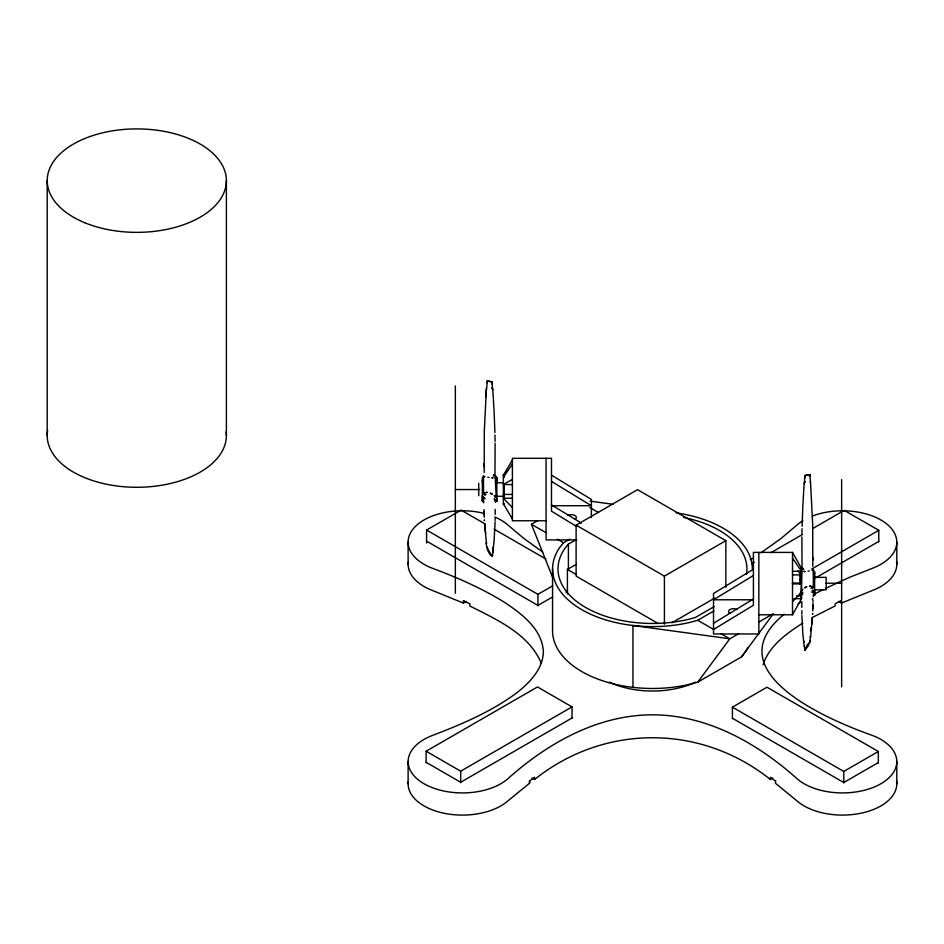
<?xml version="1.0" encoding="UTF-8"?>
<svg xmlns="http://www.w3.org/2000/svg" width="944" height="944" viewBox="0 0 944 944"><rect width="100%" height="100%" fill="white"/><g stroke="black" fill="none" stroke-linecap="round" stroke-linejoin="round"><path stroke-width="1.42" d="M482.36 501.512L482.36 495.494M482.36 482.29L482.36 480.52M482.36 477.841L482.36 496.898M483.34 496.485L483.564 502.774L483.564 501.417M483.564 476.39L484.968 476.673L483.116 476.177L483.564 477.086M495.624 501.382L495.624 502.385M495.624 501.63C496.898 498.751 492.143 501.783 495.635 500.367L495.883 499.872M494.219 495.47C498.314 504.981 493.972 477.57 495.883 477.074M496.839 501.524L496.839 477.676M496.839 498.149L496.839 501.052M496.839 477.534L496.839 483.245M800.158 595.263L800.158 593.788M800.158 580.713L800.158 578.637M800.158 576.513L800.158 571.368M801.362 596.077L801.338 593.87L802.766 594.425L801.102 593.564M805.079 477.57L805.079 476.897M813.421 595.109L813.421 596.466L813.645 590.165L812.029 592.454L813.421 591.333M813.421 570.778L813.634 569.857L812.017 570.353L813.28 570.058M814.637 577.822L814.637 575.982M814.637 574.212L814.637 572.914M814.637 571.273L814.637 595.204M814.637 595.286L814.637 589.186M492.296 555.19C494.042 560.276 484.024 543.791 486.549 542.706L486.479 543.685M813.162 570.247L813.445 587.192L811.97 586.436M801.798 607.429L801.845 601.623M812.784 566.306L812.713 525.017L810.507 481.7M812.961 600.219L812.961 601.989M801.869 536.935L802.034 568.524M482.36 497.264L482.36 500.509M812.914 608.656L812.996 603.299M494.951 474.844L495.116 443.255M801.928 533.584L802.034 528.664M484.933 494.774L485.983 494.373L484.65 495.022M801.857 610.721L801.857 614.155M495.116 521.89L494.042 541.726M802.081 526.28L802.943 503.671M485.841 396.881L486.408 388.928L484.284 431.325L484.201 472.625M495.093 520.522L495.163 518.256M484.119 464.436L484.107 466.478L484.048 463.799M812.701 610.992L812.914 605.246M491.883 383.889L491.907 383.217M803.049 502.715L803.615 492.744M485.027 492.756L483.54 493.5L483.47 476.331M804.276 646.251L805.02 650.027L807.734 646.711L809.94 641.932L807.049 645.153L804.843 649.932M810.507 637.401L810.436 636.386L809.928 641.896L810.094 640.952M803.639 491.718L804.205 483.635M810.094 476.401L809.905 474.643L804.831 475.528L804.347 483.67L804.276 482.691M802.034 569.291L802.306 568.63L802.046 569.291M492.709 389.011L492.638 389.978L492.072 381.872L487.033 380.975L492.154 381.836L492.296 383.606M812.347 617.423L810.577 636.752M812.867 558.128L812.878 560.158L812.937 557.491M493.924 542.517L493.181 548.44L493.476 546.942M811.84 623.252L812.359 618.438M487.175 492.497L486.29 492.367L487.175 492.402M486.903 382.721L487.316 380.951L486.549 388.881L486.479 388.019M804.701 477.298L804.913 475.552L809.952 474.667L810.436 482.573M492.768 552.311L493.323 548.252M802.199 568.878L803.025 568.359L802.27 568.43M492.78 552.169L493.346 548.086M811.628 624.633L811.746 623.878M486.892 547.272C487.057 550.73 493.098 561.125 492.709 552.57M812.914 598.437L812.265 599.216M811.12 627.843L810.436 630.745M496.06 476.696L494.137 474.679M492.001 477.841L492.898 477.853L492.013 477.794M802.766 589.162L801.137 591.711L801.751 571.25L801.102 570.766M483.304 494.054L484.992 492.674M763.071 664.588C769.395 645.672 786.718 633.389 802.801 623.075M812.477 590.791L812.147 591.298M758.846 614.78L792.512 614.78L801.55 598.661L801.55 568.524L792.512 552.405L753.418 552.393L753.418 605.246L713.511 629.53M809.822 586.177L810.707 586.059L809.81 586.082M802.789 571.415L802.553 571.344M512.403 460.047L503.364 475.292L504.179 475.292M503.364 477.239L512.403 464.047M552.559 568.925L552.559 630.793A99.899 57.678 0 0 0 690.689 684.081L697.746 682.158L729.806 638.793L738.538 633.754M697.746 682.158L741.418 656.941L773.478 613.576M569.739 539.177L563.497 542.776L560.17 546.859A99.899 57.678 0 0 0 581.823 609.706A99.899 57.678 0 0 0 690.689 622.214L697.746 620.279L713.959 610.921M575.875 539.815L568.406 544.122L565.185 548.051A94.459 54.54 0 0 0 585.669 607.488A94.459 54.54 0 0 0 688.601 619.311L695.421 617.447L714.101 606.673M565.999 592.313L567.604 590.354M741.418 656.941L744.745 652.87A99.899 57.678 0 0 0 748.049 647.537M792.512 601.599L801.55 592.289L800.736 592.289L800.736 598.661M784.24 614.225C713.817 671.396 828.903 720.237 872.669 735.518A54.304 31.353 0 0 1 880.894 783.744A54.304 31.353 0 0 1 797.35 778.989C757.584 743.294 707.221 714.832 652.457 714.832C597.694 714.832 547.331 743.294 507.565 778.989A54.304 31.353 0 0 1 424.021 783.744A54.304 31.353 0 0 1 432.246 735.518C461.604 724.367 490.904 711.835 516.356 693.167C529.372 682.925 542.847 669.485 543.39 651.856C542.234 629.023 521.843 613.93 504.462 602.296C481.77 588.254 457.191 577.527 432.246 568.205A54.304 31.353 0 0 1 414.522 527.354A54.304 31.353 0 0 1 483.198 513.17M801.362 590.448L801.963 589.941M408.233 781.691A54.304 31.353 0 0 0 444.954 813.433A54.304 31.353 0 0 0 507.565 801.161L529.537 783.213L529.537 780.995L534.575 777.266L534.575 779.473L532.038 778.009M534.575 779.473C604.136 723.836 700.778 723.836 770.339 779.473L772.876 778.009M798.069 603.948L800.453 602.296M494.278 475.564L493.252 475.847L494.55 475.41M760.97 552.83L781.243 538.316L797.35 524.722A54.304 31.353 0 0 1 802.872 520.71M753.418 569.208L713.511 593.505L713.511 633.967L758.846 633.967L758.846 552.393M753.418 575.486L713.511 599.782L753.418 599.782M713.511 623.264L753.418 598.968M812.17 617.577L835.11 605.965L835.11 603.747L841.234 600.632L841.234 602.85M426.582 543.024L426.582 530.056L461.144 510.102L485.181 523.991M552.629 577.409L531.448 524.274L537.679 520.675M658.11 623.477L576.111 576.135L576.111 525.147L637.542 489.676L725.853 540.664L725.853 587.274M408.233 562.246A54.304 31.353 0 0 0 432.246 590.366L463.327 603.051L463.681 600.632L463.681 602.85M463.327 603.051L466.206 601.387M567.403 594.024L567.403 569.444L576.312 564.3M426.582 530.056L537.927 594.342L552.736 585.787M552.736 596.868L537.927 605.423L426.582 541.136M576.111 525.147L664.411 576.135L725.853 540.664M426.133 762.752L426.133 751.223L537.478 686.949L572.029 706.891L572.029 718.419M751.861 563.698L754.398 562.235M770.847 552.736L802.471 534.469M812.595 528.628L844.231 510.362L878.781 530.316L878.781 541.844M671.939 622.769L714.561 598.166M426.133 751.223L460.684 771.177L572.029 706.891M811.722 569.031L878.781 530.316M572.029 717.983L460.684 782.257L426.133 762.315M815.522 577.929L878.781 541.396M758.504 622.226L772.227 614.296M732.426 718.679L732.426 707.15L766.988 687.208L878.333 751.495L878.333 763.012M896.54 780.676A54.304 31.353 0 0 1 860.798 813.256A54.304 31.353 0 0 1 797.35 801.161L775.378 783.213L775.744 780.794M732.426 707.15L843.771 771.437L878.333 751.495M878.333 762.575L843.771 782.529L732.426 718.242M750.232 559.65L752.616 558.293M512.403 479.387L503.364 484.473L512.403 484.638M814.507 594.024L823.239 589.575M825.74 588.313L849.104 577.504L872.669 568.205A54.304 31.353 0 0 0 887.643 524.722A54.304 31.353 0 0 0 812.336 516.073M804.972 571.486L804.087 571.545L804.984 571.533M494.196 477.735L494.432 477.664M483.316 496.615L484.968 498.762L483.564 497.641M807.981 571.179L809.22 570.943M792.512 583.722L800.736 583.545M495.848 482.773L503.364 482.773M455.35 489.547L479.611 489.547M503.364 494.432L512.403 494.432M495.848 496.296L503.364 496.296M512.403 498.231L503.364 498.231L512.403 507.542M551.497 505.724L591.404 505.724L551.497 481.428M546.069 520.758L512.403 520.758L512.403 458.312L551.497 458.312L551.497 511.188L576.442 526.363M576.784 539.909L546.069 539.909L546.069 458.312M800.736 568.524L801.55 568.524M792.512 571.297L801.55 571.297L792.512 558.105M792.512 574.896L800.736 574.896M814.778 577.35L826.177 577.35L826.177 589.823L814.778 589.823M825.941 583.239L841.635 583.239M792.512 583.463L801.55 583.463L792.512 583.321M796.618 595.888L800.736 595.888M793.88 598.661L801.55 598.661M493.96 474.679L496.048 476.46L495.624 477.216M802.435 569.102L803.733 569.539L802.707 569.244M590.071 501.122L613.258 504.32M487.765 477.251L489.016 477.499M812.218 586.307L813.681 587.746M805.02 650.027L804.689 648.87M463.327 600.832L469.805 603.747L469.805 605.965C496.709 619.63 529.018 633.778 541.384 663.408M812.052 588.525L811.002 588.065L812.3 588.678M838.709 601.387L841.588 603.051L872.669 590.366A54.304 31.353 0 0 0 896.54 561.232M589.906 507.601L598.543 512.58M531.448 524.274L545.951 532.652M557.22 539.154L563.497 542.776M697.746 620.279L713.77 629.542M721.169 633.813L729.806 638.793L632.964 625.494L632.964 687.362M567.403 569.444L576.288 574.566M494.042 529.1L545.915 559.049M529.537 780.995L529.537 783.213M551.497 475.151L591.404 499.447L591.404 517.465M551.497 504.91L581.433 523.129M542.753 552.051L523.684 538.316L507.565 524.722A54.304 31.353 0 0 0 494.762 516.958M775.378 780.995L770.339 777.266L770.339 779.473M495.022 496.261L495.624 496.756M797.538 570.754L800.547 573.858M512.403 519.023L503.364 503.73L504.179 503.73L504.179 504.592M803.509 640.634L803.804 642.132L803.061 636.209M485.251 530.186L485.358 530.953M485.476 531.614L485.688 533.136M803.639 641.767L804.217 646.003M484.626 524.758L485.157 529.56M486.408 543.06L484.638 523.743M802.955 635.406L801.869 615.571M492.78 389.943L493.346 398.026M495.199 514.445L495.163 509.347M493.37 399.052L493.936 409.023M494.042 409.991L494.916 432.588M484.071 511.565L484.284 517.312M494.951 434.983L495.081 441.45M484.001 509.607L484.071 514.976M800.158 571.226L800.158 584.371M800.146 593.068L800.158 594.909M896.8 542.139L896.8 564.3M896.8 761.572L896.8 783.744M843.771 771.437L843.771 782.965M841.635 479.599L841.635 686.866M801.362 593.717L801.362 595.074M800.736 570.282L800.736 583.722M792.512 552.393L792.512 614.78M664.411 576.135L664.411 624.196M568.406 544.122L568.406 570.388M537.927 594.342L537.927 605.871M504.179 474.478L504.179 477.239M504.179 484.437L504.179 498.526M503.364 474.478L503.364 504.592M482.36 500.084L482.36 500.969M478.738 483.293L478.738 495.765M460.684 771.177L460.684 782.706M455.35 385.919L455.35 593.174M408.115 542.139L408.115 564.3M408.115 761.572L408.115 783.744M226.383 180.634L226.383 435.562M47.2 180.634L47.2 435.562M568.005 515.471A4.885 2.82 0 0 1 574.908 515.471A4.885 2.82 0 0 1 574.908 519.46M676.046 512.887A99.899 57.678 0 0 1 752.356 568.925M683.657 517.454A94.459 54.54 0 0 1 746.468 574.271M730.007 613.517A4.885 2.82 0 0 1 730.007 609.529A4.885 2.82 0 0 1 736.922 609.529M695.516 682.146A67.874 39.188 0 0 1 609.399 682.146M226.147 431.75A89.597 51.731 0 0 1 135.688 487.281A89.597 51.731 0 0 1 47.637 430.488M483.127 494.998L483.127 494.998M495.022 521.961L495.022 521.961M812.678 613.612L812.536 614.273L812.69 613.576M804.843 481.629L804.713 482.313L804.843 481.629M802.317 592.997L802.636 592.478L802.317 592.997M805.48 587.475L804.689 587.852L806.813 586.838L805.48 587.475M492.296 388.621L492.143 387.949L492.296 388.621M491.505 493.783L490.172 493.146L492.296 494.172L491.505 493.783M484.449 520.581L484.284 519.849L484.437 520.557M494.68 499.317L494.349 498.786L494.68 499.317M813.858 588.69L813.858 588.69M84.606 222.678A89.597 51.731 0 0 0 225.958 185.697A89.597 51.731 0 0 0 99.816 133.517A89.597 51.731 0 0 0 84.606 222.678"/></g></svg>
